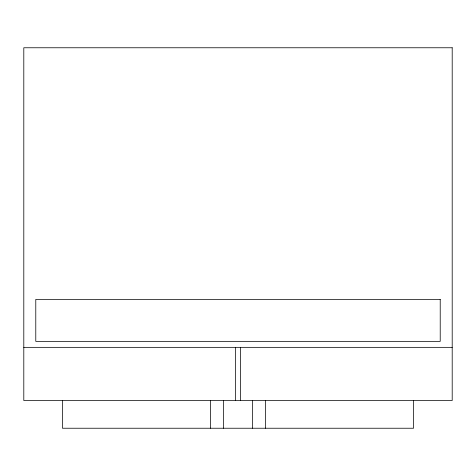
<?xml version="1.0" encoding="UTF-8"?>
<svg xmlns="http://www.w3.org/2000/svg" width="476" height="476" viewBox="0 0 476 476"><rect width="100%" height="100%" fill="white"/><g stroke="black" fill="none" stroke-linecap="round" stroke-linejoin="round"><path stroke-width="0.71" d="M23.8 347.349L452.2 347.349M413.555 400.524L413.555 428.233L62.445 428.233L62.445 400.524M265.56 400.524L265.56 428.233M252.381 400.524L252.381 428.233M240.398 347.349L240.398 400.524M235.602 347.349L235.602 400.524M223.619 400.524L223.619 428.233M210.44 400.524L210.44 428.233M452.2 47.767L23.8 47.767L23.8 400.524L452.2 400.524L452.2 47.767M440.217 299.416L35.783 299.416L35.783 341.357L440.217 341.357L440.217 299.416"/></g></svg>
